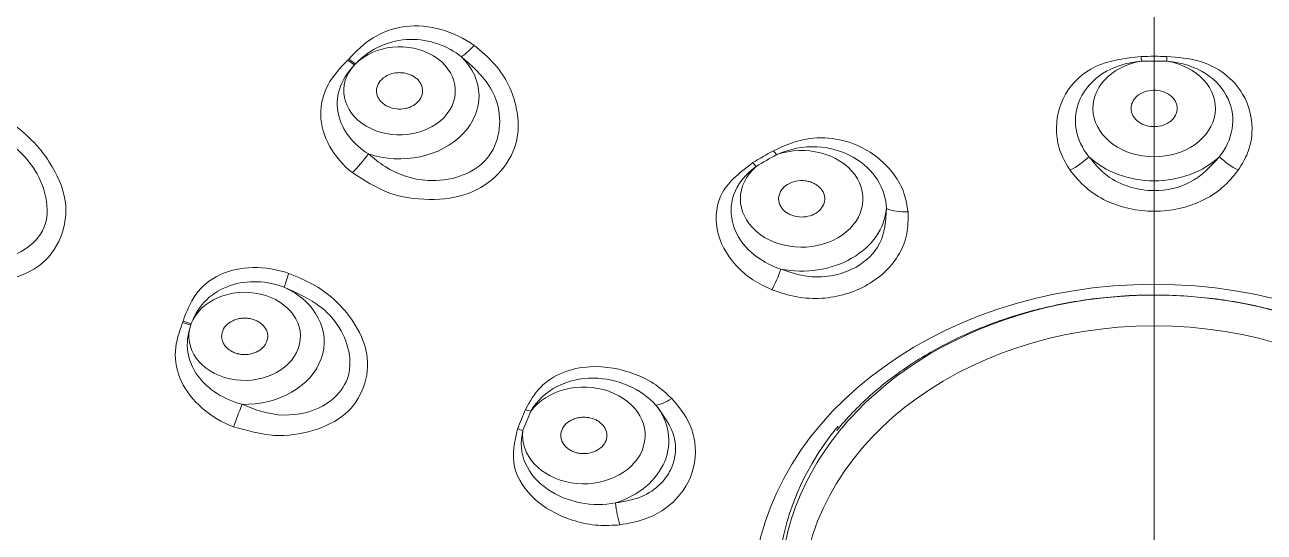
# Model space of a CAD drawing. Extents: x 0 to 1128, y 0 to 827.
# Drawn here: x 446.87 to 473.74, y 516.81 to 527.82 of the extents above; entities that cross this region are included whole.
import ezdxf

# ---------------------------------------------------------------- set-up
doc = ezdxf.new("R2010")
doc.units = 0
doc.header["$LTSCALE"] = 30
doc.header["$MEASUREMENT"] = 0
doc.linetypes.add('CENTER', pattern=[2, 1.25, -0.25, 0.25, -0.25])
doc.layers.add('1', color=7, linetype='CONTINUOUS')
doc.layers.add('DEF_LAYER_ASSEM_MEMBER', color=7, linetype='CONTINUOUS')

msp = doc.modelspace()

# ---------------------------------------------------------------- linework, layer by layer
at = {"layer": '1', "color": 7, "linetype": 'Continuous', "lineweight": 13}
for centre, major_axis, ratio, start_param, end_param in [((471.353, 519.884), (37.699, 0), 0.790155, 5.156583, 10.55138), ((471.353, 519.075), (-34.52, 0), 0.790155, 3.141593, 6.283185), ((454.993, 526.39), (1.209, 0), 0.790155, 2.51018, 8.762594), ((456.733, 527.762), (-0.475, -0.643), 0.18333, 0.372338, 1.069202), ((471.353, 516.642), (21.895, 0), 0.790155, 2.493937, 2.495651), ((471.353, 516.628), (21.709, 0), 0.790155, 2.493937, 2.495651), ((454.993, 526.275), (-1.723, 0), 0.790155, 1.168192, 3.821397), ((471.353, 526.008), (1.328, 0), 0.790155, 1.780257, 7.64452), ((471.353, 515.742), (-14.424, 0), 0.790155, 4.69308, 4.731698), ((471.353, 515.736), (14.302, 0), 0.790155, 1.551487, 1.590105), ((463.711, 524.046), (1.328, 0), 0.790155, 2.408576, 8.272839), ((471.353, 515.742), (-14.424, 0), 0.790155, 5.321398, 5.360017), ((454.117, 525.024), (-0.496, -0.628), 0.201371, 1.028996, 1.72586), ((471.353, 515.736), (14.302, 0), 0.790155, 2.179806, 2.218424), ((469.545, 525.075), (-0.651, -0.465), 0.42584, 1.252545, 1.894), ((471.353, 525.893), (-1.842, 0), 0.790155, 0.696206, 2.445387), ((473.161, 525.075), (-0.651, 0.465), 0.42584, 1.247593, 1.889048), ((463.711, 523.932), (-1.842, 0), 0.790155, 1.324524, 3.073705), ((466.062, 524.181), (-0.797, -0.065), 0.516767, 0.830444, 1.4719), ((452.75, 522.855), (-0.262, -0.756), 0.015481, 5.319461, 6.016325), ((463.137, 522.501), (-0.294, -0.744), 0.137649, 1.008542, 1.649998), ((471.353, 515.557), (-8.1, 0), 0.790155, 3.141593, 5.631894), ((451.635, 521.061), (1.209, 0), 0.790155, 2.879779, 9.132193), ((451.635, 520.946), (-1.723, 0), 0.790155, 1.537791, 4.190996), ((471.353, 516.642), (21.895, 0), 0.790155, 2.863537, 2.86525), ((471.353, 516.628), (21.709, 0), 0.790155, 2.863537, 2.86525), ((458.989, 518.91), (1.328, 0), 0.790155, 3.036895, 8.901158), ((460.985, 520.161), (-0.58, -0.551), 0.3757, 0.441364, 1.082819), ((451.561, 519.555), (-0.285, -0.748), 0.006264, 0.917112, 1.613975), ((471.353, 515.742), (-14.424, 0), 0.790155, 5.949717, 5.988335), ((471.353, 515.736), (14.302, 0), 0.790155, 2.808124, 2.846742), ((458.989, 518.796), (-1.842, 0), 0.790155, 1.952843, 3.702024), ((459.867, 517.444), (0.098, -0.794), 0.237725, 4.681171, 5.322626)]:
    msp.add_ellipse(centre, major_axis=major_axis, ratio=ratio, start_param=start_param, end_param=end_param, dxfattribs=at)
at = {"layer": '1', "color": 7, "linetype": 'Continuous', "lineweight": 18}
for centre, major_axis, ratio, start_param, end_param in [((471.353, 519.24), (34.11, 0), 0.790155, 0, 3.141593), ((454.017, 527.444), (-0.579, 0.552), 0.489427, 1.773217, 2.007632), ((454.04, 527.467), (0.578, -0.553), 0.488794, 4.91568, 5.150095), ((471.076, 527.525), (-0.012, 0.8), 0.011834, 2.076794, 2.23044), ((471.629, 527.525), (-0.012, -0.8), 0.011834, 0.911152, 1.064799), ((463.171, 525.495), (0.386, -0.701), 0.350617, 5.125372, 5.279019), ((462.724, 525.239), (-0.41, 0.687), 0.369764, 1.971146, 2.124793), ((450.468, 521.799), (-0.753, 0.27), 0.589653, 1.54494, 1.779354), ((450.478, 521.827), (0.752, -0.272), 0.589366, 4.687755, 4.92217), ((457.839, 519.925), (0.733, -0.321), 0.579144, 4.807386, 4.961032), ((471.353, 515.557), (-8.1, 0), 0.790155, 5.631894, 6.283185), ((457.668, 519.51), (-0.747, 0.287), 0.586457, 1.638854, 1.792501), ((471.353, 515.608), (8.162, 0), 0.790155, 2.567172, 3.141593)]:
    msp.add_ellipse(centre, major_axis=major_axis, ratio=ratio, start_param=start_param, end_param=end_param, dxfattribs=at)
at = {"layer": '1', "color": 7, "linetype": 'Continuous', "lineweight": 13}
for centre, major_axis in [((471.353, 518.862), (33.622, 0)), ((471.353, 515.309), (-8.709, 0)), ((471.353, 515.252), (7.641, 0))]:
    msp.add_ellipse(centre, major_axis=major_axis, ratio=0.790155, dxfattribs=at)
for points, knots in [([(456.608, 527.376), (456.187, 527.687), (455.629, 527.848), (454.863, 527.754), (454.623, 527.668), (454.214, 527.413), (454.052, 527.247), (453.892, 527.079)], [0, 0, 0, 0, 0.5, 0.5, 0.75, 0.75, 1, 1, 1, 1]), ([(454.04, 526.977), (454.202, 527.144), (454.39, 527.277), (454.793, 527.456), (455.007, 527.5), (455.638, 527.516), (456.041, 527.367), (456.333, 527.131)], [0, 0, 0, 0, 0.25, 0.25, 0.5, 0.5, 1, 1, 1, 1]), ([(456.608, 527.376), (456.765, 527.246), (457.069, 526.993), (457.379, 526.519), (457.576, 525.93), (457.586, 525.226), (457.179, 524.563), (456.508, 524.102), (455.642, 523.993), (454.73, 524.12), (454.225, 524.449), (453.969, 524.615)], [0, 0, 0, 0, 0.087607, 0.169371, 0.250856, 0.377447, 0.501128, 0.621802, 0.747777, 0.872041, 1, 1, 1, 1]), ([(453.869, 527.055), (453.711, 526.89), (453.55, 526.718), (453.334, 526.319), (453.277, 526.093), (453.295, 525.408), (453.561, 524.937), (453.969, 524.615)], [0, 0, 0, 0, 0.25, 0.25, 0.5, 0.5, 1, 1, 1, 1]), ([(454.318, 525.023), (453.993, 525.223), (453.742, 525.534), (453.628, 526.055), (453.632, 526.24), (453.747, 526.604), (453.86, 526.786), (454.017, 526.954)], [0, 0, 0, 0, 0.5, 0.5, 0.75, 0.75, 1, 1, 1, 1]), ([(454.318, 525.023), (454.435, 524.926), (454.8, 524.623), (455.747, 524.309), (456.56, 524.575), (457.123, 525.166), (457.263, 525.799), (456.916, 526.618), (456.557, 526.934), (456.333, 527.131)], [0, 0, 0, 0, 0.080562, 0.253207, 0.499831, 0.500495, 0.747529, 0.843295, 1, 1, 1, 1]), ([(469.529, 524.666), (469.455, 524.789), (469.302, 525.043), (469.192, 525.614), (469.338, 526.337), (470.054, 527.021), (470.725, 527.097), (471.074, 527.137)], [0, 0, 0, 0, 0.121003, 0.24993, 0.500418, 0.740079, 1, 1, 1, 1]), ([(469.939, 524.96), (469.647, 525.315), (469.555, 525.789), (469.845, 526.425), (470.01, 526.618), (470.461, 526.91), (470.752, 527.005), (471.076, 527.035)], [0, 0, 0, 0, 0.5, 0.5, 0.75, 0.75, 1, 1, 1, 1]), ([(471.629, 527.035), (471.952, 527.005), (472.241, 526.911), (472.693, 526.62), (472.86, 526.424), (473.148, 525.794), (473.057, 525.313), (472.766, 524.96)], [0, 0, 0, 0, 0.25, 0.25, 0.5, 0.5, 1, 1, 1, 1]), ([(471.631, 527.137), (471.868, 527.118), (472.32, 527.081), (472.909, 526.783), (473.381, 526.251), (473.523, 525.613), (473.406, 525.042), (473.252, 524.79), (473.176, 524.666)], [0, 0, 0, 0, 0.178327, 0.339125, 0.500023, 0.752204, 0.878517, 1, 1, 1, 1]), ([(445.913, 526.047), (446.121, 525.948), (446.523, 525.756), (447.032, 525.336), (447.491, 524.762), (447.824, 524.011), (447.705, 523.182), (447.215, 522.518), (446.377, 522.221), (445.416, 522.196), (444.8, 522.443), (444.483, 522.57)], [0, 0, 0, 0, 0.087456, 0.169153, 0.25014, 0.377375, 0.499739, 0.622279, 0.749894, 0.871256, 1, 1, 1, 1]), ([(444.756, 523.141), (444.837, 523.09), (445.061, 522.95), (445.552, 522.762), (446.454, 522.64), (447.126, 523.038), (447.44, 523.803), (447.26, 524.604), (446.575, 525.256), (446.123, 525.536), (445.882, 525.633), (445.795, 525.668)], [0, 0, 0, 0, 0.046355, 0.127416, 0.254336, 0.50001, 0.500136, 0.746142, 0.872777, 0.954138, 1, 1, 1, 1]), ([(463.101, 525.09), (463.306, 525.185), (463.697, 525.364), (464.376, 525.391), (465.116, 525.17), (465.661, 524.709), (465.95, 524.182), (465.995, 523.902), (466.017, 523.765)], [0, 0, 0, 0, 0.178327, 0.339125, 0.500023, 0.752204, 0.878517, 1, 1, 1, 1]), ([(463.171, 525.005), (463.454, 525.131), (463.757, 525.189), (464.33, 525.161), (464.603, 525.078), (465.278, 524.696), (465.539, 524.258), (465.549, 523.833)], [0, 0, 0, 0, 0.25, 0.25, 0.5, 0.5, 1, 1, 1, 1]), ([(463.067, 522.071), (462.924, 522.138), (462.629, 522.277), (462.156, 522.698), (461.787, 523.364), (461.905, 524.262), (462.396, 524.636), (462.651, 524.831)], [0, 0, 0, 0, 0.121003, 0.24993, 0.500418, 0.740079, 1, 1, 1, 1]), ([(469.939, 524.96), (470.059, 524.813), (470.292, 524.527), (470.811, 524.282), (471.441, 524.184), (472.213, 524.351), (472.575, 524.75), (472.766, 524.96)], [0, 0, 0, 0, 0.179168, 0.347393, 0.501625, 0.737142, 1, 1, 1, 1]), ([(463.262, 522.52), (462.779, 522.676), (462.375, 523.023), (462.163, 523.679), (462.161, 523.913), (462.318, 524.361), (462.483, 524.574), (462.724, 524.748)], [0, 0, 0, 0, 0.5, 0.5, 0.75, 0.75, 1, 1, 1, 1]), ([(473.176, 524.666), (473.066, 524.532), (472.852, 524.272), (472.259, 523.895), (471.354, 523.7), (470.448, 523.893), (469.854, 524.271), (469.639, 524.532), (469.529, 524.666)], [0, 0, 0, 0, 0.130106, 0.252927, 0.499594, 0.746402, 0.869479, 1, 1, 1, 1]), ([(466.017, 523.765), (466.018, 523.603), (466.02, 523.288), (465.795, 522.701), (465.193, 522.119), (464.33, 521.858), (463.595, 521.895), (463.246, 522.011), (463.067, 522.071)], [0, 0, 0, 0, 0.130106, 0.252927, 0.499594, 0.746402, 0.869479, 1, 1, 1, 1]), ([(463.262, 522.52), (463.456, 522.453), (463.833, 522.325), (464.415, 522.362), (464.988, 522.573), (465.503, 523.07), (465.533, 523.57), (465.549, 523.833)], [0, 0, 0, 0, 0.179168, 0.347393, 0.501625, 0.737142, 1, 1, 1, 1]), ([(452.59, 522.427), (452.087, 522.602), (451.525, 522.597), (450.883, 522.295), (450.705, 522.148), (450.447, 521.793), (450.372, 521.592), (450.299, 521.39)], [0, 0, 0, 0, 0.5, 0.5, 0.75, 0.75, 1, 1, 1, 1]), ([(452.59, 522.427), (452.784, 522.348), (453.159, 522.196), (453.631, 521.837), (454.051, 521.34), (454.352, 520.682), (454.265, 519.946), (453.86, 519.326), (453.136, 518.982), (452.273, 518.847), (451.688, 519.014), (451.392, 519.099)], [0, 0, 0, 0, 0.087607, 0.169371, 0.250856, 0.377447, 0.501128, 0.621802, 0.747777, 0.872041, 1, 1, 1, 1]), ([(450.478, 521.337), (450.553, 521.539), (450.667, 521.716), (450.958, 521.998), (451.134, 522.1), (451.7, 522.292), (452.128, 522.266), (452.493, 522.127)], [0, 0, 0, 0, 0.25, 0.25, 0.5, 0.5, 1, 1, 1, 1]), ([(451.578, 519.586), (451.72, 519.527), (452.164, 519.344), (453.125, 519.312), (453.734, 519.788), (453.989, 520.499), (453.853, 521.134), (453.215, 521.806), (452.77, 522.004), (452.493, 522.127)], [0, 0, 0, 0, 0.080562, 0.253207, 0.499831, 0.500495, 0.747529, 0.843295, 1, 1, 1, 1]), ([(450.289, 521.362), (450.217, 521.162), (450.146, 520.956), (450.12, 520.521), (450.164, 520.294), (450.464, 519.655), (450.896, 519.288), (451.392, 519.099)], [0, 0, 0, 0, 0.25, 0.25, 0.5, 0.5, 1, 1, 1, 1]), ([(451.578, 519.586), (451.199, 519.683), (450.839, 519.903), (450.508, 520.359), (450.432, 520.532), (450.375, 520.906), (450.397, 521.107), (450.468, 521.308)], [0, 0, 0, 0, 0.5, 0.5, 0.75, 0.75, 1, 1, 1, 1]), ([(457.723, 519.472), (457.818, 519.644), (457.998, 519.97), (458.507, 520.302), (459.233, 520.458), (459.972, 520.326), (460.557, 520.024), (460.785, 519.813), (460.896, 519.71)], [0, 0, 0, 0, 0.178327, 0.339125, 0.500023, 0.752204, 0.878517, 1, 1, 1, 1]), ([(457.839, 519.435), (457.974, 519.669), (458.174, 519.856), (458.649, 520.096), (458.924, 520.154), (459.728, 520.152), (460.242, 519.913), (460.549, 519.569)], [0, 0, 0, 0, 0.25, 0.25, 0.5, 0.5, 1, 1, 1, 1]), ([(460.896, 519.71), (461.008, 519.577), (461.225, 519.319), (461.453, 518.732), (461.385, 517.979), (460.895, 517.37), (460.3, 517.065), (459.949, 517.002), (459.769, 516.969)], [0, 0, 0, 0, 0.130106, 0.252927, 0.499594, 0.746402, 0.869479, 1, 1, 1, 1]), ([(459.676, 517.445), (459.87, 517.478), (460.246, 517.543), (460.668, 517.838), (460.966, 518.272), (461.028, 518.918), (460.715, 519.344), (460.549, 519.569)], [0, 0, 0, 0, 0.179168, 0.347393, 0.501625, 0.737142, 1, 1, 1, 1]), ([(459.769, 516.969), (459.612, 516.96), (459.288, 516.94), (458.633, 517.071), (457.89, 517.452), (457.365, 518.245), (457.487, 518.777), (457.551, 519.054)], [0, 0, 0, 0, 0.121003, 0.24993, 0.500418, 0.740079, 1, 1, 1, 1]), ([(459.676, 517.445), (459.186, 517.351), (458.624, 517.45), (457.991, 517.889), (457.822, 518.08), (457.626, 518.518), (457.603, 518.767), (457.668, 519.02)], [0, 0, 0, 0, 0.5, 0.5, 0.75, 0.75, 1, 1, 1, 1])]:
    msp.add_open_spline(points, degree=3, knots=knots, dxfattribs=at)
at = {"layer": '1', "color": 7, "linetype": 'Continuous', "lineweight": 18}
for points, knots in [([(455.292, 526.706), (455.279, 526.714), (455.252, 526.729), (455.193, 526.754), (455.112, 526.776), (455.01, 526.787), (454.874, 526.78), (454.712, 526.73), (454.563, 526.613), (454.499, 526.483), (454.49, 526.373), (454.505, 526.292), (454.541, 526.216), (454.594, 526.147), (454.646, 526.104), (454.684, 526.079), (454.71, 526.064), (454.786, 526.026), (454.925, 525.989), (455.084, 525.996), (455.201, 526.028), (455.282, 526.065), (455.353, 526.112), (455.432, 526.189), (455.494, 526.305), (455.498, 526.457), (455.442, 526.576), (455.376, 526.646), (455.331, 526.682), (455.306, 526.699), (455.292, 526.706)], [0, 0, 0, 0, 0.015625, 0.03125, 0.0625, 0.09375, 0.125, 0.1875, 0.25, 0.3125, 0.34375, 0.375, 0.40625, 0.4375, 0.46875, 0.476562, 0.484375, 0.5, 0.5625, 0.625, 0.65625, 0.6875, 0.71875, 0.75, 0.8125, 0.875, 0.9375, 0.96875, 0.984375, 1, 1, 1, 1]), ([(471.853, 526.008), (471.853, 526.021), (471.851, 526.048), (471.841, 526.1), (471.816, 526.163), (471.768, 526.233), (471.682, 526.314), (471.538, 526.387), (471.336, 526.414), (471.136, 526.376), (470.998, 526.295), (470.919, 526.21), (470.877, 526.138), (470.858, 526.074), (470.853, 526.028), (470.852, 526.003), (470.854, 525.964), (470.866, 525.907), (470.911, 525.81), (471.01, 525.707), (471.176, 525.628), (471.368, 525.603), (471.559, 525.638), (471.72, 525.726), (471.81, 525.834), (471.846, 525.932), (471.853, 525.983), (471.853, 526.008)], [0, 0, 0, 0, 0.015625, 0.03125, 0.0625, 0.09375, 0.125, 0.1875, 0.25, 0.3125, 0.375, 0.40625, 0.4375, 0.46875, 0.484375, 0.492188, 0.5, 0.53125, 0.5625, 0.625, 0.6875, 0.75, 0.8125, 0.875, 0.9375, 0.96875, 1, 1, 1, 1]), ([(464.116, 524.279), (464.106, 524.289), (464.085, 524.31), (464.038, 524.347), (463.971, 524.387), (463.88, 524.421), (463.75, 524.446), (463.58, 524.439), (463.396, 524.367), (463.262, 524.243), (463.211, 524.114), (463.21, 524.008), (463.23, 523.93), (463.262, 523.87), (463.292, 523.831), (463.311, 523.81), (463.341, 523.779), (463.393, 523.738), (463.502, 523.681), (463.658, 523.644), (463.851, 523.657), (464.025, 523.726), (464.154, 523.842), (464.219, 523.989), (464.211, 524.118), (464.167, 524.214), (464.135, 524.258), (464.116, 524.279)], [0, 0, 0, 0, 0.015625, 0.03125, 0.0625, 0.09375, 0.125, 0.1875, 0.25, 0.3125, 0.375, 0.40625, 0.4375, 0.46875, 0.484375, 0.492188, 0.5, 0.53125, 0.5625, 0.625, 0.6875, 0.75, 0.8125, 0.875, 0.9375, 0.96875, 1, 1, 1, 1]), ([(464.473, 519.018), (464.69, 519.285), (465.178, 519.795), (466.064, 520.475), (467.081, 521.046), (468.198, 521.491), (469.389, 521.797), (470.454, 521.936), (471.11, 521.958), (471.353, 521.958)], [0, 0, 0, 0, 0.148784, 0.301881, 0.454578, 0.607051, 0.759409, 0.911703, 1, 1, 1, 1]), ([(471.353, 521.958), (471.568, 521.958), (472.198, 521.939), (473.238, 521.812), (474.429, 521.515), (475.551, 521.082), (476.565, 520.518), (477.279, 520.009), (477.607, 519.672), (477.683, 519.588)], [0, 0, 0, 0, 0.088697, 0.260068, 0.431487, 0.602833, 0.774127, 0.945438, 1, 1, 1, 1]), ([(451.769, 521.442), (451.754, 521.445), (451.721, 521.451), (451.655, 521.457), (451.569, 521.456), (451.469, 521.437), (451.346, 521.391), (451.217, 521.298), (451.132, 521.146), (451.131, 521.006), (451.174, 520.902), (451.225, 520.831), (451.293, 520.77), (451.374, 520.721), (451.442, 520.696), (451.489, 520.683), (451.52, 520.676), (451.608, 520.662), (451.755, 520.668), (451.9, 520.72), (451.995, 520.783), (452.053, 520.84), (452.098, 520.905), (452.136, 520.999), (452.141, 521.125), (452.075, 521.268), (451.969, 521.363), (451.875, 521.409), (451.816, 521.43), (451.785, 521.438), (451.769, 521.442)], [0, 0, 0, 0, 0.015625, 0.03125, 0.0625, 0.09375, 0.125, 0.1875, 0.25, 0.3125, 0.34375, 0.375, 0.40625, 0.4375, 0.46875, 0.476562, 0.484375, 0.5, 0.5625, 0.625, 0.65625, 0.6875, 0.71875, 0.75, 0.8125, 0.875, 0.9375, 0.96875, 0.984375, 1, 1, 1, 1]), ([(459.143, 519.286), (459.127, 519.29), (459.095, 519.297), (459.029, 519.306), (458.945, 519.307), (458.847, 519.292), (458.723, 519.252), (458.591, 519.167), (458.495, 519.023), (458.479, 518.861), (458.533, 518.733), (458.612, 518.647), (458.686, 518.593), (458.757, 518.559), (458.81, 518.541), (458.841, 518.533), (458.888, 518.522), (458.961, 518.513), (459.091, 518.518), (459.245, 518.56), (459.392, 518.66), (459.481, 518.797), (459.499, 518.951), (459.442, 519.099), (459.339, 519.2), (459.233, 519.258), (459.174, 519.278), (459.143, 519.286)], [0, 0, 0, 0, 0.015625, 0.03125, 0.0625, 0.09375, 0.125, 0.1875, 0.25, 0.3125, 0.375, 0.40625, 0.4375, 0.46875, 0.484375, 0.492188, 0.5, 0.53125, 0.5625, 0.625, 0.6875, 0.75, 0.8125, 0.875, 0.9375, 0.96875, 1, 1, 1, 1])]:
    msp.add_open_spline(points, degree=3, knots=knots, dxfattribs=at)
at = {"layer": 'DEF_LAYER_ASSEM_MEMBER', "color": 1, "linetype": 'CENTER', "lineweight": 5}
msp.add_open_spline([(471.353, 547.338), (471.353, 498.071), (471.353, 160.982)], degree=1, knots=[0, 0, 0.9078632, 0.9993553, 0.9993553], dxfattribs=at)

doc.saveas('drawing.dxf')
